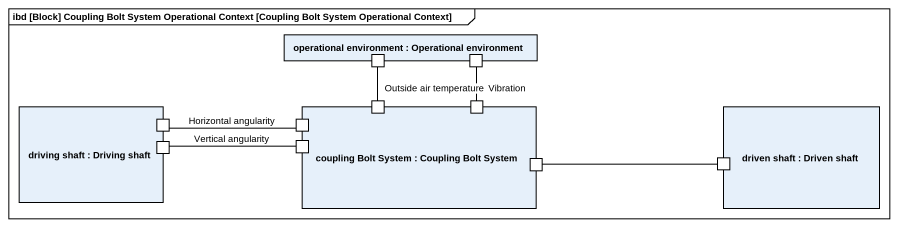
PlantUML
@startuml
mainframe ibd [Block] Coupling Bolt System Operational Context [Coupling Bolt System Operational Context]
rectangle "operational environment : Operational environment" as operational_environment {
  port " " as port1
  port " " as port2
}
rectangle "driving shaft : Driving shaft" as driving_shaft {
  port " " as port3
  port " " as port7
}
rectangle "coupling Bolt System : Coupling Bolt System" as coupling_Bolt_System {
  port " " as port4
  port " " as port5
  port " " as port6
  port " " as port8
  port " " as port9
}
rectangle "driven shaft : Driven shaft" as driven_shaft {
  port " " as port10
}
port1 -- port5 : Outside air temperature
port2 -- port6 : Vibration
port3 -right- port4 : Horizontal angularity
port7 -right- port8 : Vertical angularity
port9 -right- port10
@enduml
